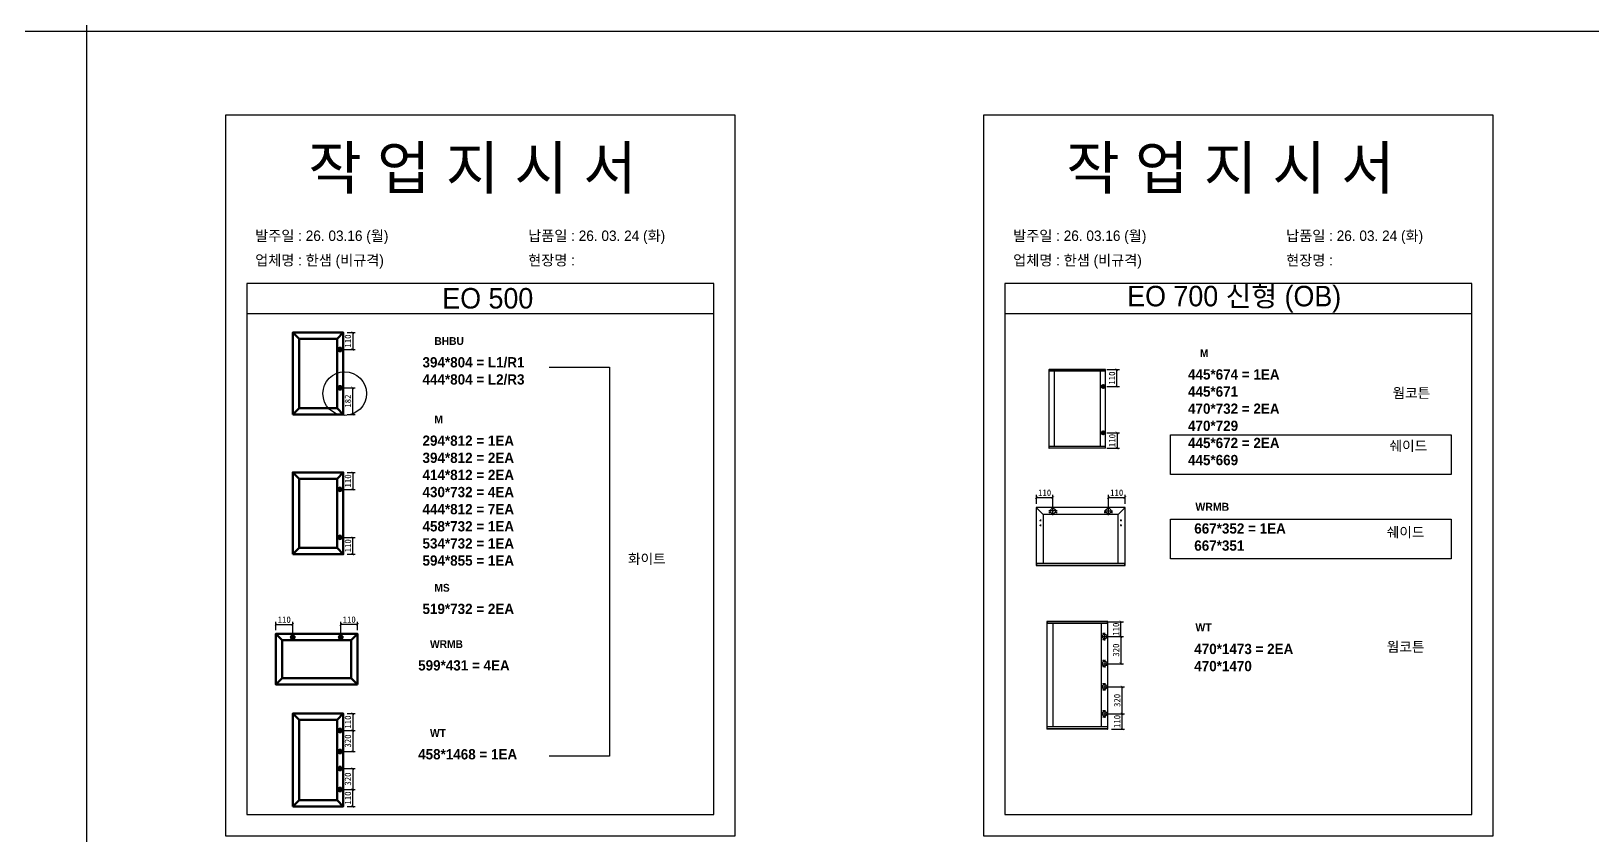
# Model space of a CAD drawing. Header units: millimetres. Extents: x -44117 to 256353, y -2095463 to 65325.
# Drawn here: x 110085 to 116153, y -788753 to -785627 of the extents above; entities that cross this region are included whole.
import ezdxf

# ---------------------------------------------------------------- set-up
doc = ezdxf.new("R2010")
doc.units = ezdxf.units.MM
doc.header["$LTSCALE"] = 10
doc.layers.add('Layer1', color=7, linetype='Continuous', lineweight=70)
doc.styles.add('MtX_Gulim', font='')
doc.styles.get('MtX_Gulim').set_extended_font_data('Gulim', bold=True)
doc.dimstyles.new('ISO-25', dxfattribs={"dimtxt": 2.5, "dimasz": 2.5, "dimexe": 1, "dimexo": 1, "dimtad": 1, "dimtxsty": 'Standard', "dimblk": 'ARCHTICK', "dimcen": 2.5, "dimadec": 0, "dimazin": 0, "dimtfac": 1, "dimtmove": 0, "dimatfit": 3, "dimfxl": 0, "dimarcsym": 0})

# ---------------------------------------------------------------- blocks, each defined once
blk = doc.blocks.new('_ArchTick')
at = {"color": 0, "linetype": 'ByBlock', "const_width": 0.15}
blk.add_lwpolyline([(-0.5, -0.5), (0.5, 0.5)], dxfattribs=at)
blk = doc.blocks.new('*D5153')
at = {"color": 0, "lineweight": -2}
for p, q in [((111312.5, -786797.6), (111344.1, -786797.6)), ((111334.1, -786797.6), (111334.1, -786863.4)), ((111300, -786863.4), (111344.1, -786863.4))]:
    blk.add_line(p, q, dxfattribs=at)
at = {"layer": 'Defpoints', "color": 0}
for p in [(111297.5, -786797.6), (111285, -786863.4), (111334.1, -786863.4)]:
    blk.add_point(p, dxfattribs=at)
at = {"color": 0, "lineweight": -2, "xscale": 10, "yscale": 10, "zscale": 10}
for p, rotation in [((111334.1, -786797.6), 90), ((111334.1, -786863.4), 270)]:
    blk.add_blockref('_ArchTick', p, dxfattribs=dict(at, rotation=rotation))
at = {"color": 0, "insert": (111315.4, -786830.5), "char_height": 25, "attachment_point": 5, "rotation": 90}
blk.add_mtext('110', dxfattribs=at)
blk = doc.blocks.new('*D5154')
at = {"color": 0, "lineweight": -2}
for p, q in [((111300, -787012.4), (111344.1, -787012.4)), ((111334.1, -787115.6), (111334.1, -787012.4)), ((111312.5, -787115.6), (111344.1, -787115.6))]:
    blk.add_line(p, q, dxfattribs=at)
at = {"layer": 'Defpoints', "color": 0}
for p in [(111285, -787012.4), (111334.1, -787012.4), (111297.5, -787115.6)]:
    blk.add_point(p, dxfattribs=at)
at = {"color": 0, "lineweight": -2, "xscale": 10, "yscale": 10, "zscale": 10}
for p, rotation in [((111334.1, -787012.4), 90), ((111334.1, -787115.6), 270)]:
    blk.add_blockref('_ArchTick', p, dxfattribs=dict(at, rotation=rotation))
at = {"color": 0, "insert": (111315.4, -787064), "char_height": 25, "attachment_point": 5, "rotation": 90}
blk.add_mtext('182', dxfattribs=at)
blk = doc.blocks.new('*D5155')
at = {"color": 0, "lineweight": -2}
for p, q in [((111035.2, -787953.6), (111035.2, -787922)), ((111100.9, -787966.2), (111100.9, -787922)), ((111035.2, -787932), (111100.9, -787932))]:
    blk.add_line(p, q, dxfattribs=at)
at = {"layer": 'Defpoints', "color": 0}
for p in [(111035.2, -787968.6), (111100.9, -787932), (111100.9, -787981.2)]:
    blk.add_point(p, dxfattribs=at)
at = {"color": 0, "lineweight": -2, "xscale": 10, "yscale": 10, "zscale": 10, "rotation": 180}
blk.add_blockref('_ArchTick', (111035.2, -787932), dxfattribs=at)
at = {"color": 0, "lineweight": -2, "xscale": 10, "yscale": 10, "zscale": 10}
blk.add_blockref('_ArchTick', (111100.9, -787932), dxfattribs=at)
at = {"color": 0, "insert": (111068, -787913.3), "char_height": 25, "attachment_point": 5}
blk.add_mtext('110', dxfattribs=at)
blk = doc.blocks.new('*D5156')
at = {"color": 0, "lineweight": -2}
for p, q in [((111287.4, -787966.2), (111287.4, -787922)), ((111353.1, -787953.6), (111353.1, -787922)), ((111353.1, -787932), (111287.4, -787932))]:
    blk.add_line(p, q, dxfattribs=at)
at = {"layer": 'Defpoints', "color": 0}
for p in [(111287.4, -787932), (111287.4, -787981.2), (111353.1, -787968.6)]:
    blk.add_point(p, dxfattribs=at)
at = {"color": 0, "lineweight": -2, "xscale": 10, "yscale": 10, "zscale": 10, "rotation": 180}
blk.add_blockref('_ArchTick', (111287.4, -787932), dxfattribs=at)
at = {"color": 0, "lineweight": -2, "xscale": 10, "yscale": 10, "zscale": 10}
blk.add_blockref('_ArchTick', (111353.1, -787932), dxfattribs=at)
at = {"color": 0, "insert": (111320.3, -787913.3), "char_height": 25, "attachment_point": 5}
blk.add_mtext('110', dxfattribs=at)
blk = doc.blocks.new('*D5157')
at = {"color": 0, "lineweight": -2}
for p, q in [((111312.5, -787341.2), (111344.1, -787341.2)), ((111334.1, -787341.2), (111334.1, -787407)), ((111300, -787407), (111344.1, -787407))]:
    blk.add_line(p, q, dxfattribs=at)
at = {"layer": 'Defpoints', "color": 0}
for p in [(111297.5, -787341.2), (111285, -787407), (111334.1, -787407)]:
    blk.add_point(p, dxfattribs=at)
at = {"color": 0, "lineweight": -2, "xscale": 10, "yscale": 10, "zscale": 10}
for p, rotation in [((111334.1, -787341.2), 90), ((111334.1, -787407), 270)]:
    blk.add_blockref('_ArchTick', p, dxfattribs=dict(at, rotation=rotation))
at = {"color": 0, "insert": (111315.4, -787374.1), "char_height": 25, "attachment_point": 5, "rotation": 90}
blk.add_mtext('110', dxfattribs=at)
blk = doc.blocks.new('*D5158')
at = {"color": 0, "lineweight": -2}
for p, q in [((111300, -787593.5), (111344.1, -787593.5)), ((111334.1, -787659.2), (111334.1, -787593.5)), ((111312.5, -787659.2), (111344.1, -787659.2))]:
    blk.add_line(p, q, dxfattribs=at)
at = {"layer": 'Defpoints', "color": 0}
for p in [(111285, -787593.5), (111334.1, -787593.5), (111297.5, -787659.2)]:
    blk.add_point(p, dxfattribs=at)
at = {"color": 0, "lineweight": -2, "xscale": 10, "yscale": 10, "zscale": 10}
for p, rotation in [((111334.1, -787593.5), 90), ((111334.1, -787659.2), 270)]:
    blk.add_blockref('_ArchTick', p, dxfattribs=dict(at, rotation=rotation))
at = {"color": 0, "insert": (111315.4, -787626.3), "char_height": 25, "attachment_point": 5, "rotation": 90}
blk.add_mtext('110', dxfattribs=at)
blk = doc.blocks.new('*D5159')
at = {"color": 0, "lineweight": -2}
for p, q in [((111312.5, -788278.4), (111344.1, -788278.4)), ((111334.1, -788278.4), (111334.1, -788344.1)), ((111300, -788344.1), (111344.1, -788344.1))]:
    blk.add_line(p, q, dxfattribs=at)
at = {"layer": 'Defpoints', "color": 0}
for p in [(111297.5, -788278.4), (111285, -788344.1), (111334.1, -788344.1)]:
    blk.add_point(p, dxfattribs=at)
at = {"color": 0, "lineweight": -2, "xscale": 10, "yscale": 10, "zscale": 10}
for p, rotation in [((111334.1, -788278.4), 90), ((111334.1, -788344.1), 270)]:
    blk.add_blockref('_ArchTick', p, dxfattribs=dict(at, rotation=rotation))
at = {"color": 0, "insert": (111315.4, -788311.2), "char_height": 25, "attachment_point": 5, "rotation": 90}
blk.add_mtext('110', dxfattribs=at)
blk = doc.blocks.new('*D5160')
at = {"color": 0, "lineweight": -2}
for p, q in [((111300, -788573.5), (111344.1, -788573.5)), ((111334.1, -788639.3), (111334.1, -788573.5)), ((111312.5, -788639.3), (111344.1, -788639.3))]:
    blk.add_line(p, q, dxfattribs=at)
at = {"layer": 'Defpoints', "color": 0}
for p in [(111285, -788573.5), (111334.1, -788573.5), (111297.5, -788639.3)]:
    blk.add_point(p, dxfattribs=at)
at = {"color": 0, "lineweight": -2, "xscale": 10, "yscale": 10, "zscale": 10}
for p, rotation in [((111334.1, -788573.5), 90), ((111334.1, -788639.3), 270)]:
    blk.add_blockref('_ArchTick', p, dxfattribs=dict(at, rotation=rotation))
at = {"color": 0, "insert": (111315.4, -788606.4), "char_height": 25, "attachment_point": 5, "rotation": 90}
blk.add_mtext('110', dxfattribs=at)
blk = doc.blocks.new('*D5161')
at = {"color": 0, "lineweight": -2}
for p, q in [((111300, -788344.1), (111344.1, -788344.1)), ((111334.1, -788344.1), (111334.1, -788425.4)), ((111300, -788425.4), (111344.1, -788425.4))]:
    blk.add_line(p, q, dxfattribs=at)
at = {"layer": 'Defpoints', "color": 0}
for p in [(111285, -788344.1), (111285, -788425.4), (111334.1, -788425.4)]:
    blk.add_point(p, dxfattribs=at)
at = {"color": 0, "lineweight": -2, "xscale": 10, "yscale": 10, "zscale": 10}
for p, rotation in [((111334.1, -788344.1), 90), ((111334.1, -788425.4), 270)]:
    blk.add_blockref('_ArchTick', p, dxfattribs=dict(at, rotation=rotation))
at = {"color": 0, "insert": (111315.4, -788384.8), "char_height": 25, "attachment_point": 5, "rotation": 90}
blk.add_mtext('320', dxfattribs=at)
blk = doc.blocks.new('*D5162')
at = {"color": 0, "lineweight": -2}
for p, q in [((111300, -788492), (111344.1, -788492)), ((111334.1, -788492), (111334.1, -788573.5)), ((111300, -788573.5), (111344.1, -788573.5))]:
    blk.add_line(p, q, dxfattribs=at)
at = {"layer": 'Defpoints', "color": 0}
for p in [(111285, -788492), (111285, -788573.5), (111334.1, -788573.5)]:
    blk.add_point(p, dxfattribs=at)
at = {"color": 0, "lineweight": -2, "xscale": 10, "yscale": 10, "zscale": 10}
for p, rotation in [((111334.1, -788492), 90), ((111334.1, -788573.5), 270)]:
    blk.add_blockref('_ArchTick', p, dxfattribs=dict(at, rotation=rotation))
at = {"color": 0, "insert": (111315.4, -788532.8), "char_height": 25, "attachment_point": 5, "rotation": 90}
blk.add_mtext('320', dxfattribs=at)
blk = doc.blocks.new('*D5163')
at = {"color": 0, "lineweight": -2}
for p, q in [((114265.4, -786941.6), (114313.6, -786941.6)), ((114303.6, -787007.3), (114303.6, -786941.6)), ((114265.4, -787007.3), (114313.6, -787007.3))]:
    blk.add_line(p, q, dxfattribs=at)
at = {"layer": 'Defpoints', "color": 0}
for p in [(114250.4, -786941.6), (114303.6, -786941.6), (114250.4, -787007.3)]:
    blk.add_point(p, dxfattribs=at)
at = {"color": 0, "lineweight": -2, "xscale": 10, "yscale": 10, "zscale": 10}
for p, rotation in [((114303.6, -786941.6), 90), ((114303.6, -787007.3), 270)]:
    blk.add_blockref('_ArchTick', p, dxfattribs=dict(at, rotation=rotation))
at = {"color": 0, "insert": (114284.9, -786974.4), "char_height": 25, "attachment_point": 5, "rotation": 90}
blk.add_mtext('110', dxfattribs=at)
blk = doc.blocks.new('*D5164')
at = {"color": 0, "lineweight": -2}
for p, q in [((114265.4, -787187.4), (114314.5, -787187.4)), ((114304.5, -787187.4), (114304.5, -787247)), ((114265.4, -787247), (114314.5, -787247))]:
    blk.add_line(p, q, dxfattribs=at)
at = {"layer": 'Defpoints', "color": 0}
for p in [(114250.4, -787187.4), (114250.4, -787247), (114304.5, -787247)]:
    blk.add_point(p, dxfattribs=at)
at = {"color": 0, "lineweight": -2, "xscale": 10, "yscale": 10, "zscale": 10}
for p, rotation in [((114304.5, -787187.4), 90), ((114304.5, -787247), 270)]:
    blk.add_blockref('_ArchTick', p, dxfattribs=dict(at, rotation=rotation))
at = {"color": 0, "insert": (114285.7, -787217.2), "char_height": 25, "attachment_point": 5, "rotation": 90}
blk.add_mtext('110', dxfattribs=at)
blk = doc.blocks.new('*D5165')
at = {"color": 0, "lineweight": -2}
for p, q in [((113990.9, -787463.2), (113990.9, -787428.7)), ((114055.4, -787476), (114055.4, -787428.7)), ((113990.9, -787438.7), (114055.4, -787438.7))]:
    blk.add_line(p, q, dxfattribs=at)
at = {"layer": 'Defpoints', "color": 0}
for p in [(113990.9, -787478.2), (114055.4, -787438.7), (114055.4, -787491)]:
    blk.add_point(p, dxfattribs=at)
at = {"color": 0, "lineweight": -2, "xscale": 10, "yscale": 10, "zscale": 10, "rotation": 180}
blk.add_blockref('_ArchTick', (113990.9, -787438.7), dxfattribs=at)
at = {"color": 0, "lineweight": -2, "xscale": 10, "yscale": 10, "zscale": 10}
blk.add_blockref('_ArchTick', (114055.4, -787438.7), dxfattribs=at)
at = {"color": 0, "insert": (114023.2, -787419.9), "char_height": 25, "attachment_point": 5}
blk.add_mtext('110', dxfattribs=at)
blk = doc.blocks.new('*D5166')
at = {"color": 0, "lineweight": -2}
for p, q in [((114271, -787476), (114271, -787428.7)), ((114335.5, -787463.2), (114335.5, -787428.7)), ((114271, -787438.7), (114335.5, -787438.7))]:
    blk.add_line(p, q, dxfattribs=at)
at = {"layer": 'Defpoints', "color": 0}
for p in [(114271, -787491), (114335.5, -787438.7), (114335.5, -787478.2)]:
    blk.add_point(p, dxfattribs=at)
at = {"color": 0, "lineweight": -2, "xscale": 10, "yscale": 10, "zscale": 10, "rotation": 180}
blk.add_blockref('_ArchTick', (114271, -787438.7), dxfattribs=at)
at = {"color": 0, "lineweight": -2, "xscale": 10, "yscale": 10, "zscale": 10}
blk.add_blockref('_ArchTick', (114335.5, -787438.7), dxfattribs=at)
at = {"color": 0, "insert": (114303.2, -787419.9), "char_height": 25, "attachment_point": 5}
blk.add_mtext('110', dxfattribs=at)
blk = doc.blocks.new('*D5167')
at = {"color": 0, "lineweight": -2}
for p, q in [((114271.5, -787921.4), (114329.4, -787921.4)), ((114319.4, -787979.2), (114319.4, -787921.4)), ((114271.5, -787979.2), (114329.4, -787979.2))]:
    blk.add_line(p, q, dxfattribs=at)
at = {"layer": 'Defpoints', "color": 0}
for p in [(114256.5, -787921.4), (114319.4, -787921.4), (114256.5, -787979.2)]:
    blk.add_point(p, dxfattribs=at)
at = {"color": 0, "lineweight": -2, "xscale": 10, "yscale": 10, "zscale": 10}
for p, rotation in [((114319.4, -787921.4), 90), ((114319.4, -787979.2), 270)]:
    blk.add_blockref('_ArchTick', p, dxfattribs=dict(at, rotation=rotation))
at = {"color": 0, "insert": (114300.7, -787950.3), "char_height": 25, "attachment_point": 5, "rotation": 90}
blk.add_mtext('110', dxfattribs=at)
blk = doc.blocks.new('*D5168')
at = {"color": 0, "lineweight": -2}
for p, q in [((114271.5, -788279.8), (114334, -788279.8)), ((114324, -788338.3), (114324, -788279.8)), ((114283.1, -788338.3), (114334, -788338.3))]:
    blk.add_line(p, q, dxfattribs=at)
at = {"layer": 'Defpoints', "color": 0}
for p in [(114256.5, -788279.8), (114324, -788279.8), (114268.1, -788338.3)]:
    blk.add_point(p, dxfattribs=at)
at = {"color": 0, "lineweight": -2, "xscale": 10, "yscale": 10, "zscale": 10}
for p, rotation in [((114324, -788279.8), 90), ((114324, -788338.3), 270)]:
    blk.add_blockref('_ArchTick', p, dxfattribs=dict(at, rotation=rotation))
at = {"color": 0, "insert": (114305.2, -788309), "char_height": 25, "attachment_point": 5, "rotation": 90}
blk.add_mtext('110', dxfattribs=at)
blk = doc.blocks.new('*D5169')
at = {"color": 0, "lineweight": -2}
for p, q in [((114271.5, -788174.6), (114334, -788174.6)), ((114324, -788279.8), (114324, -788174.6)), ((114271.5, -788279.8), (114334, -788279.8))]:
    blk.add_line(p, q, dxfattribs=at)
at = {"layer": 'Defpoints', "color": 0}
for p in [(114256.5, -788174.6), (114324, -788174.6), (114256.5, -788279.8)]:
    blk.add_point(p, dxfattribs=at)
at = {"color": 0, "lineweight": -2, "xscale": 10, "yscale": 10, "zscale": 10}
for p, rotation in [((114324, -788174.6), 90), ((114324, -788279.8), 270)]:
    blk.add_blockref('_ArchTick', p, dxfattribs=dict(at, rotation=rotation))
at = {"color": 0, "insert": (114305.2, -788227.2), "char_height": 25, "attachment_point": 5, "rotation": 90}
blk.add_mtext('320', dxfattribs=at)
blk = doc.blocks.new('*D5170')
at = {"color": 0, "lineweight": -2}
for p, q in [((114271.5, -787979.2), (114329.4, -787979.2)), ((114319.4, -787979.2), (114319.4, -788084.4)), ((114271.5, -788084.4), (114329.4, -788084.4))]:
    blk.add_line(p, q, dxfattribs=at)
at = {"layer": 'Defpoints', "color": 0}
for p in [(114256.5, -787979.2), (114256.5, -788084.4), (114319.4, -788084.4)]:
    blk.add_point(p, dxfattribs=at)
at = {"color": 0, "lineweight": -2, "xscale": 10, "yscale": 10, "zscale": 10}
for p, rotation in [((114319.4, -787979.2), 90), ((114319.4, -788084.4), 270)]:
    blk.add_blockref('_ArchTick', p, dxfattribs=dict(at, rotation=rotation))
at = {"color": 0, "insert": (114300.7, -788031.8), "char_height": 25, "attachment_point": 5, "rotation": 90}
blk.add_mtext('320', dxfattribs=at)

msp = doc.modelspace()

# ---------------------------------------------------------------- linework, layer by layer
at = {"color": 1}
msp.add_line((104015.69829, -785626.56683), (196284.84516, -785626.56683), dxfattribs=at)
msp.add_line((104015.69829, -785626.56683), (196284.84516, -785626.56683), dxfattribs=at)
for p, q in [((112738.04433, -786606.60128), (110922.54394, -786606.60128)), ((115683.87301, -786606.60128), (113868.37262, -786606.60128)), ((112738.04433, -786724.49091), (110922.54394, -786724.49091)), ((115683.87301, -786724.49091), (113868.37262, -786724.49091)), ((114040.01244, -786941.79803), (114040.01244, -787246.81636)), ((114259.93083, -786942.19301), (114040.01244, -786942.19301)), ((114259.93083, -786948.16172), (114040.01244, -786948.16172)), ((114259.71139, -786941.57859), (114040.23188, -786941.57859)), ((114059.54239, -786947.72284), (114059.54239, -787240.45267)), ((114240.18144, -787240.45267), (114240.18144, -786948.16172)), ((114258.83364, -786948.16172), (114258.83364, -786941.57859)), ((114259.93083, -787246.81636), (114259.93083, -786941.79803)), ((114259.93083, -787240.45267), (114040.01244, -787240.45267)), ((114259.93083, -787246.42138), (114040.01244, -787246.42138)), ((114259.71139, -787247.0358), (114040.23188, -787247.0358)), ((114041.10963, -787247.0358), (114041.10963, -787240.45267)), ((114258.83364, -787240.45267), (114258.83364, -787247.0358)), ((113990.60005, -787478.23672), (113990.60005, -787702.57705)), ((114016.9408, -787504.57747), (113990.68674, -787478.02745)), ((114335.48589, -787477.94076), (113990.89601, -787477.94076)), ((114071.55948, -787490.96315), (114039.27265, -787490.96315)), ((114044.46541, -787496.88242), (114039.73, -787496.88242)), ((114042.0977, -787494.51472), (114042.0977, -787499.25013)), ((114055.41606, -787507.10657), (114055.41606, -787474.81974)), ((114071.10213, -787496.88242), (114066.36671, -787496.88242)), ((114068.73442, -787494.51472), (114068.73442, -787499.25013)), ((114254.82243, -787490.96315), (114287.10926, -787490.96315)), ((114260.0152, -787496.88242), (114255.27979, -787496.88242)), ((114257.64749, -787494.51472), (114257.64749, -787499.25013)), ((114270.96585, -787507.10657), (114270.96585, -787474.81974)), ((114286.65192, -787496.88242), (114281.9165, -787496.88242)), ((114284.28421, -787494.51472), (114284.28421, -787499.25013)), ((114309.4411, -787504.57747), (114335.69516, -787478.02745)), ((114335.78185, -787702.57705), (114335.78185, -787478.23672)), ((114003.91841, -787527.66263), (114009.83768, -787527.66263)), ((114003.91841, -787546.60429), (114009.83768, -787546.60429)), ((114006.87805, -787524.70299), (114006.87805, -787530.62226)), ((114006.87805, -787543.64465), (114006.87805, -787549.56392)), ((114016.9408, -787504.57747), (114016.9408, -787694.58604)), ((114309.4411, -787504.57747), (114016.9408, -787504.57747)), ((114309.4411, -787693.99411), (114309.4411, -787504.57747)), ((114322.4635, -787527.66263), (114316.54423, -787527.66263)), ((114322.4635, -787546.60429), (114316.54423, -787546.60429)), ((114319.50386, -787524.70299), (114319.50386, -787530.62226)), ((114319.50386, -787543.64465), (114319.50386, -787549.56392)), ((113990.60005, -787693.99411), (114335.78185, -787693.99411)), ((113990.60005, -787702.04432), (114335.48589, -787702.04432)), ((113990.89601, -787702.87301), (114335.48589, -787702.87301)), ((113992.07987, -787693.99411), (113992.07987, -787702.87301)), ((114334.30203, -787702.87301), (114334.30203, -787693.99411)), ((114031.19798, -787920.89365), (114031.19798, -788338.10151)), ((114268.19154, -787921.37296), (114031.19798, -787921.37296)), ((114267.92526, -787920.62737), (114031.46426, -787920.62737)), ((114032.5294, -787920.62737), (114032.5294, -787928.61591)), ((114266.86012, -787928.61591), (114266.86012, -787920.62737)), ((114268.19154, -788338.10151), (114268.19154, -787920.89365)), ((114268.19154, -787928.61591), (114031.19798, -787928.61591)), ((114054.89733, -787928.08334), (114054.89733, -788330.37926)), ((114241.95042, -787979.21005), (114270.9996, -787979.21005)), ((114244.2259, -788330.37926), (114244.2259, -787928.61591)), ((114253.81216, -787967.22722), (114249.5516, -787967.22722)), ((114251.68188, -787965.09694), (114251.68188, -787969.3575)), ((114256.47501, -787993.73464), (114256.47501, -787964.68546)), ((114253.81216, -787991.19287), (114249.5516, -787991.19287)), ((114251.68188, -787989.06259), (114251.68188, -787993.32314)), ((114241.95042, -788084.39259), (114270.9996, -788084.39259)), ((114253.81216, -788072.40976), (114249.5516, -788072.40976)), ((114253.81216, -788096.3754), (114249.5516, -788096.3754)), ((114251.68188, -788070.27948), (114251.68188, -788074.54004)), ((114251.68188, -788094.24512), (114251.68188, -788098.50568)), ((114256.47501, -788069.868), (114256.47501, -788098.91718)), ((114253.81216, -788162.61976), (114249.5516, -788162.61976)), ((114251.68188, -788160.48948), (114251.68188, -788164.75004)), ((114256.47501, -788160.078), (114256.47501, -788189.12717)), ((114241.95042, -788174.60259), (114270.9996, -788174.60259)), ((114253.81216, -788186.5854), (114249.5516, -788186.5854)), ((114251.68188, -788184.45512), (114251.68188, -788188.71568)), ((114241.95042, -788279.78512), (114270.9996, -788279.78512)), ((114253.81216, -788267.80228), (114249.5516, -788267.80228)), ((114251.68188, -788265.672), (114251.68188, -788269.93256)), ((114256.47501, -788265.26052), (114256.47501, -788294.3097)), ((114268.19154, -788330.37926), (114031.19798, -788330.37926)), ((114268.19154, -788337.62221), (114031.19798, -788337.62221)), ((114267.92526, -788338.36781), (114031.46426, -788338.36781)), ((114032.5294, -788338.36781), (114032.5294, -788330.37926)), ((114253.81216, -788291.76793), (114249.5516, -788291.76793)), ((114251.68188, -788289.63765), (114251.68188, -788293.8982)), ((114266.86012, -788330.37926), (114266.86012, -788338.36781))]:
    msp.add_line(p, q)
for p in [(110300.49669, 21924.9366), (110300.49669, 14161.07811), (110300.49669, 18584.38997), (110300.49669, 10820.53148), (110300.49669, 18627.87121), (110300.49669, 10864.01272), (110300.49669, 15287.32457), (110300.49669, 7523.46608), (110300.49669, 3746.75115), (110300.49669, 21924.9366), (110300.49669, 14161.07811), (110300.49669, 18584.38997), (110300.49669, 10820.53148), (110300.49669, 18627.87121), (110300.49669, 10864.01272), (110300.49669, 15287.32457), (110300.49669, 7523.46608), (110300.49669, 3746.75115), (110300.49669, 21924.9366), (110300.49669, 14161.07811), (110300.49669, 18584.38997), (110300.49669, 10820.53148), (110300.49669, 18627.87121), (110300.49669, 10864.01272), (110300.49669, 15287.32457), (110300.49669, 7523.46608), (110300.49669, 3746.75115), (110300.49669, 21924.9366), (110300.49669, 14161.07811), (110300.49669, 18584.38997), (110300.49669, 10820.53148), (110300.49669, 18627.87121), (110300.49669, 10864.01272), (110300.49669, 15287.32457), (110300.49669, 7523.46608), (110300.49669, 3746.75115), (110300.49669, 21924.9366), (110300.49669, 14161.07811), (110300.49669, 18584.38997), (110300.49669, 10820.53148), (110300.49669, 18627.87121), (110300.49669, 10864.01272), (110300.49669, 15287.32457), (110300.49669, 7523.46608), (110300.49669, 3746.75115), (110300.49669, 21924.9366), (110300.49669, 14161.07811), (110300.49669, 18584.38997), (110300.49669, 10820.53148), (110300.49669, 18627.87121), (110300.49669, 10864.01272), (110300.49669, 15287.32457), (110300.49669, 7523.46608), (110300.49669, 3746.75115), (110300.49669, 21924.9366), (110300.49669, 14161.07811), (110300.49669, 18584.38997), (110300.49669, 10820.53148), (110300.49669, 18627.87121), (110300.49669, 10864.01272), (110300.49669, 15287.32457), (110300.49669, 7523.46608), (110300.49669, 3746.75115), (110300.49669, 21924.9366), (110300.49669, 14161.07811), (110300.49669, 18584.38997), (110300.49669, 10820.53148), (110300.49669, 18627.87121), (110300.49669, 10864.01272), (110300.49669, 15287.32457), (110300.49669, 7523.46608), (110300.49669, 3746.75115), (110300.49669, 21924.9366), (110300.49669, 14161.07811), (110300.49669, 18584.38997), (110300.49669, 10820.53148), (110300.49669, 18627.87121), (110300.49669, 10864.01272), (110300.49669, 15287.32457), (110300.49669, 7523.46608), (110300.49669, 3746.75115), (110300.49669, 21924.9366), (110300.49669, 14161.07811), (110300.49669, 18584.38997), (110300.49669, 10820.53148), (110300.49669, 18627.87121), (110300.49669, 10864.01272), (110300.49669, 15287.32457), (110300.49669, 7523.46608), (110300.49669, 3746.75115), (110300.49669, 12702.87182), (110300.49669, 4939.01333), (110300.49669, 9362.32519), (110300.49669, 1598.4667), (110300.49669, 9405.80642), (110300.49669, 1641.94794), (110300.49669, 6065.25979), (110300.49669, -1698.5987), (110300.49669, -5475.31363), (110300.49669, 12702.87182), (110300.49669, 4939.01333), (110300.49669, 9362.32519), (110300.49669, 1598.4667), (110300.49669, 9405.80642), (110300.49669, 1641.94794), (110300.49669, 6065.25979), (110300.49669, -1698.5987), (110300.49669, -5475.31363), (110300.49669, 12702.87182), (110300.49669, 4939.01333), (110300.49669, 9362.32519), (110300.49669, 1598.4667), (110300.49669, 9405.80642), (110300.49669, 1641.94794), (110300.49669, 6065.25979), (110300.49669, -1698.5987), (110300.49669, -5475.31363), (110300.49669, 12702.87182), (110300.49669, 4939.01333), (110300.49669, 9362.32519), (110300.49669, 1598.4667), (110300.49669, 9405.80642), (110300.49669, 1641.94794), (110300.49669, 6065.25979), (110300.49669, -1698.5987), (110300.49669, -5475.31363), (110300.49669, 12702.87182), (110300.49669, 4939.01333), (110300.49669, 9362.32519), (110300.49669, 1598.4667), (110300.49669, 9405.80642), (110300.49669, 1641.94794), (110300.49669, 6065.25979), (110300.49669, -1698.5987), (110300.49669, -5475.31363)]:
    msp.add_xline(p, (0, 1), dxfattribs=at)
for points in [[(110840.0212, -788753.17146), (112820.56708, -788753.17146), (112820.56708, -785952.11371), (110840.0212, -785952.11371)], [(113785.84988, -788753.17146), (115766.39576, -788753.17146), (115766.39576, -785952.11371), (113785.84988, -785952.11371)], [(114512.58913, -787194.61276), (115603.55771, -787194.61276), (115603.55771, -787349.12762), (114512.58913, -787349.12762)], [(114512.58913, -787522.37156), (115603.55771, -787522.37156), (115603.55771, -787676.88642), (114512.58913, -787676.88642)]]:
    msp.add_lwpolyline(points, close=True)
for points in [[(110922.54394, -786606.60128), (110922.54394, -788670.64871), (112738.04433, -788670.64871), (112738.04433, -786606.60128)], [(113868.37262, -786606.60128), (113868.37262, -788670.64871), (115683.87301, -788670.64871), (115683.87301, -786606.60128)], [(112097.72617, -786932.29438), (112332.38164, -786932.29438), (112332.38164, -788444.01712), (112097.72617, -788444.01712)]]:
    msp.add_lwpolyline(points)
msp.add_circle((111302.89245, -787034.82056), 84.63798, dxfattribs=at)
for centre, radius in [((114042.0977, -787496.88242), 0.94708), ((114055.41606, -787490.96315), 10.35872), ((114068.73442, -787496.88242), 0.94708), ((114257.64749, -787496.88242), 0.94708), ((114270.96585, -787490.96315), 10.35872), ((114284.28421, -787496.88242), 0.94708), ((114006.87805, -787527.66263), 0.88789), ((114006.87805, -787546.60429), 0.88789), ((114319.50386, -787527.66263), 0.88789), ((114319.50386, -787546.60429), 0.88789), ((114256.47501, -787979.21005), 9.31997), ((114251.68188, -787967.22722), 0.85211), ((114251.68188, -787991.19287), 0.85211), ((114256.47501, -788084.39259), 9.31997), ((114251.68188, -788072.40976), 0.85211), ((114251.68188, -788096.3754), 0.85211), ((114251.68188, -788162.61976), 0.85211), ((114256.47501, -788174.60259), 9.31997), ((114251.68188, -788186.5854), 0.85211), ((114256.47501, -788279.78512), 9.31997), ((114251.68188, -788267.80228), 0.85211), ((114251.68188, -788291.76793), 0.85211)]:
    msp.add_circle(centre, radius)
for centre, radius, start, end in [((114259.71139, -786941.79803), 0.21944, 0, 90), ((114040.23188, -787246.81637), 0.21944, 180, 270), ((114259.71139, -787246.81637), 0.21944, 270, 0), ((113990.89601, -787478.23672), 0.29596, 90, 180), ((114335.48589, -787478.23672), 0.29596, 0, 90), ((113990.89601, -787702.57705), 0.29596, 180, 270), ((114335.48589, -787702.57705), 0.29596, 270, 0), ((114031.46426, -787920.89365), 0.26628, 90, 180), ((114267.92526, -787920.89365), 0.26628, 0, 90), ((114031.46426, -788338.10152), 0.26628, 180, 270), ((114267.92526, -788338.10152), 0.26628, 270, 0)]:
    msp.add_arc(centre, radius, start, end)
at = {"layer": 'Layer1'}
for p, q in [((111125.6498, -786822.16054), (111101.09975, -786797.61049)), ((111272.95009, -786822.16054), (111297.50014, -786797.61049)), ((111284.9622, -786853.15459), (111284.9622, -786873.5636)), ((111284.9622, -787022.59697), (111284.9622, -787002.18796)), ((114250.44003, -786999.16876), (114250.44003, -787015.344)), ((111101.09975, -787115.582), (111125.6498, -787091.03195)), ((111297.50014, -787115.582), (111272.95009, -787091.03195)), ((111272.95009, -787091.03195), (111297.50014, -787115.582)), ((114250.44003, -787195.45176), (114250.44003, -787179.27651)), ((111125.6498, -787365.78845), (111101.09975, -787341.2384)), ((111272.95009, -787365.78845), (111297.50014, -787341.2384)), ((111284.9622, -787396.7825), (111284.9622, -787417.1915)), ((111284.9622, -787603.66581), (111284.9622, -787583.2568)), ((111101.09975, -787659.20991), (111125.6498, -787634.65986)), ((111297.50014, -787659.20991), (111272.95009, -787634.65986)), ((111272.95009, -787634.65986), (111297.50014, -787659.20991)), ((111059.70625, -787993.20003), (111035.1562, -787968.64998)), ((111090.70029, -787981.18792), (111111.1093, -787981.18792)), ((111297.5836, -787981.18792), (111277.1746, -787981.18792)), ((111353.1277, -787968.64998), (111328.57765, -787993.20003)), ((111328.57765, -787993.20003), (111353.1277, -787968.64998)), ((111059.70625, -788140.50032), (111035.1562, -788165.05037)), ((111353.1277, -788165.05037), (111328.57765, -788140.50032)), ((111125.6498, -788302.90319), (111101.09975, -788278.35314)), ((111272.95009, -788302.90319), (111297.50014, -788278.35314)), ((111284.9622, -788333.89724), (111284.9622, -788354.30625)), ((111284.9622, -788415.21723), (111284.9622, -788435.62624)), ((111284.9622, -788481.83627), (111284.9622, -788502.24528)), ((111284.9622, -788583.74725), (111284.9622, -788563.33825)), ((111101.09975, -788639.29135), (111125.6498, -788614.7413)), ((111297.50014, -788639.29135), (111272.95009, -788614.7413)), ((111272.95009, -788614.7413), (111297.50014, -788639.29135))]:
    msp.add_line(p, q, dxfattribs=at)
for points in [[(111101.09975, -787115.582), (111297.50014, -787115.582), (111297.50014, -786797.61049), (111101.09975, -786797.61049)], [(111125.6498, -787091.03195), (111272.95009, -787091.03195), (111272.95009, -786822.16054), (111125.6498, -786822.16054)], [(111295.1667, -786863.35909), (111274.7577, -786863.35909)], [(114258.52766, -787007.25638), (114242.35241, -787007.25638)], [(111295.1667, -787012.39246), (111274.7577, -787012.39246)], [(114258.52766, -787187.36413), (114242.35241, -787187.36413)], [(111101.09975, -787659.20991), (111297.50014, -787659.20991), (111297.50014, -787341.2384), (111101.09975, -787341.2384)], [(111125.6498, -787634.65986), (111272.95009, -787634.65986), (111272.95009, -787365.78845), (111125.6498, -787365.78845)], [(111295.1667, -787406.987), (111274.7577, -787406.987)], [(111295.1667, -787593.46131), (111274.7577, -787593.46131)], [(111353.1277, -788165.05037), (111353.1277, -787968.64998), (111035.1562, -787968.64998), (111035.1562, -788165.05037)], [(111100.9048, -787970.98341), (111100.9048, -787991.39242)], [(111287.3791, -787970.98341), (111287.3791, -787991.39242)], [(111328.57765, -788140.50032), (111328.57765, -787993.20003), (111059.70625, -787993.20003), (111059.70625, -788140.50032)], [(111101.09975, -788639.29135), (111297.50014, -788639.29135), (111297.50014, -788278.35314), (111101.09975, -788278.35314)], [(111125.6498, -788614.7413), (111272.95009, -788614.7413), (111272.95009, -788302.90319), (111125.6498, -788302.90319)], [(111295.1667, -788344.10174), (111274.7577, -788344.10174)], [(111295.1667, -788425.42173), (111274.7577, -788425.42173)], [(111295.1667, -788492.04077), (111274.7577, -788492.04077)], [(111295.1667, -788573.54275), (111274.7577, -788573.54275)]]:
    msp.add_lwpolyline(points, close=True, dxfattribs=at)
for centre, radius in [((111284.9622, -786863.35909), 6.803), ((111284.9622, -787012.39246), 6.803), ((114250.44003, -787007.25638), 5.39175), ((114250.44003, -787187.36413), 5.39175), ((111284.9622, -787406.987), 6.803), ((111284.9622, -787593.46131), 6.803), ((111100.9048, -787981.18792), 6.803), ((111287.3791, -787981.18792), 6.803), ((111284.9622, -788344.10174), 6.803), ((111284.9622, -788425.42173), 6.803), ((111284.9622, -788492.04077), 6.803), ((111284.9622, -788573.54275), 6.803)]:
    msp.add_circle(centre, radius, dxfattribs=at)

# ---------------------------------------------------------------- texts
at = {"linetype": 'Continuous', "style": 'MtX_Gulim'}
for s, height, p in [('BHBU', 30.315933, (111651.43461, -786845.66215)), ('M', 30.31593, (114626.66072, -786892.79091)), ('M', 30.31593, (111651.43461, -787150.263)), ('WRMB', 31.09714, (114609.16256, -787490.37735)), ('MS', 30.315933, (111651.43461, -787804.59075)), ('WT', 31.09714, (114609.16256, -787958.6042)), ('WRMB', 30.315933, (111634.51234, -788023.49698)), ('WT', 30.315933, (111634.51234, -788368.99331))]:
    msp.add_text(s, height=height, dxfattribs=at).set_placement(p)
at = {"attachment_point": 1}
for s, width, gutter_width, heights, insert, char_height in [('{\\fGulim|b0|i0|c129|p50;작 업 지 시 서}', 3898.9872873, 14.7362, [-183.72574], (111161.63191, -786074.91052), 165.0454901), ('{\\fGulim|b0|i0|c129|p50;작 업 지 시 서}', 3898.9872873, 14.7362, [-183.72574], (114107.46059, -786074.91052), 165.0454901), ('\\pt11;{\\fGulim|b0|i0|c129|p50;발주일 : 26. 03.16 (월)}', 3898.9872873, 14.7362, [40.67678], (110955.07824, -786401.13521), 40.4361451), ('{\\fGulim|b0|i0|c129|p50;납품일 : 26. 03. 24 (화)}', 3898.9872873, 14.7362, [41.36774], (112016.05901, -786401.13521), 40.4361451), ('\\pt11;{\\fGulim|b0|i0|c129|p50;발주일 : 26. 03.16 (월)}', 3898.9872873, 14.7362, [40.67678], (113900.90692, -786401.13521), 40.4361451), ('{\\fGulim|b0|i0|c129|p50;납품일 : 26. 03. 24 (화)}', 3898.9872873, 14.7362, [41.36774], (114961.88768, -786401.13521), 40.4361451), ('{\\fGulim|b0|i0|c129|p50;업체명 : 한샘 (비규격)}', 3898.9872873, 14.7362, [42.57324], (110955.07824, -786496.22049), 40.4361451), ('{\\fGulim|b0|i0|c129|p50;현장명 :  }', 3898.9872873, 14.7362, [45.12049], (112016.05901, -786496.22049), 40.4361451), ('{\\fGulim|b0|i0|c129|p50;업체명 : 한샘 (비규격)}', 3898.9872873, 14.7362, [42.57324], (113900.90692, -786496.22049), 40.4361451), ('{\\fGulim|b0|i0|c129|p50;현장명 :  }', 3898.9872873, 14.7362, [45.12049], (114961.88768, -786496.22049), 40.4361451), ('{\\fGulim|b0|i0|c129|p50;EO 500}', 1882.7812357, 7.11596, [-81.71513], (111682.17465, -786624.44877), 79.6987856), ('{\\fGulim|b0|i0|c129|p50;EO 700 신형 (OB)}', 1882.7812357, 7.11596, [-100.28675], (114344.17261, -786616.02852), 79.6987856), ('{\\f굴림|b1|i0|c129|p50;394*804 = L1/R1\\P444*804 = L2/R3}', 12072.7918459, 155.2668, [-118.45695], (111605.23739, -786893.14275), 39.9257485), ('{\\f굴림|b1|i0|c129|p50;445*674 = 1EA\\P\\C1;445*671\\P\\C256;470*732 = 2EA\\P\\C1;470*729\\P\\C256;445*672 = 2EA\\P\\C1;445*669}', 12072.7918459, 155.2668, [-374.22467], (114580.4635, -786940.27151), 39.9257485), ('{\\f굴림|b1|i0|c129|p50;웜코튼}', 11769.5052121, 151.36626, [-42.01186], (115375.29439, -787013.10242), 38.9227538), ('{\\f굴림|b1|i0|c129|p50;294*812 = 1EA\\P394*812 = 2EA\\P414*812 = 2EA\\P430*732 = 4EA\\P444*812 = 7EA\\P458*732 = 1EA\\P534*732 = 1EA\\P594*855 = 1EA}', 12072.7918459, 155.2668, [-507.68019], (111605.23739, -787197.7436), 39.9257485), ('{\\f굴림|b1|i0|c129|p50;쉐이드}', 11769.5052121, 151.36626, [-43.2475], (115363.58871, -787218.41989), 38.9227538), ('{\\f굴림|b1|i0|c129|p50;667*352 = 1EA\\P\\C1;667*351}', 12072.7918459, 155.2668, [-107.68333], (114604.72175, -787538.9449), 39.9257485), ('{\\f굴림|b1|i0|c129|p50;쉐이드}', 11769.5052121, 151.36626, [-43.2475], (115352.8195, -787553.7354), 38.9227538), ('{\\f굴림|b1|i0|c129|p50;화이트}', 11769.5052121, 151.36626, [-43.2475], (112403.8756, -787657.4749), 38.9227538), ('{\\f굴림|b1|i0|c129|p50;519*732 = 2EA}', 12072.7918459, 155.2668, [-41.14042], (111605.23739, -787851.36626), 39.9257485), ('{\\f굴림|b1|i0|c129|p50;470*1473 = 2EA\\P\\C1;470*1470}', 12072.7918459, 155.2668, [-107.68333], (114604.72175, -788007.17176), 39.9257485), ('{\\f굴림|b1|i0|c129|p50;웜코튼}', 11769.5052121, 151.36626, [-42.01186], (115352.8195, -787999.48737), 38.9227538), ('{\\f굴림|b1|i0|c129|p50;599*431 = 4EA}', 12072.7918459, 155.2668, [-41.14042], (111588.31512, -788070.97758), 39.9257485), ('{\\f굴림|b1|i0|c129|p50;458*1468 = 1EA}', 12072.7918459, 155.2668, [-41.14042], (111588.31512, -788416.47391), 39.9257485)]:
    msp.add_mtext_dynamic_manual_height_columns(s, width=width, gutter_width=gutter_width, heights=heights, dxfattribs=dict(at, insert=insert, char_height=char_height))

# ---------------------------------------------------------------- dimensions: what is measured, and where the dimension line sits
for base, p1, p2, angle, text, picture, middle in [((111334.14245, -786863.35909), (111297.50014, -786797.61049), (111284.9622, -786863.35909), 90, '110', '*D5153', (111315.39245, -786830.48479)), ((114303.62515, -786941.57859), (114250.44003, -787007.25638), (114250.44003, -786941.57859), 90, '110', '*D5163', (114284.87515, -786974.41749)), ((111334.14245, -787012.39246), (111297.50014, -787115.582), (111284.9622, -787012.39246), 270, '182', '*D5154', (111315.39245, -787063.98723)), ((114304.4758, -787247.0358), (114250.44003, -787187.36413), (114250.44003, -787247.0358), 90, '110', '*D5164', (114285.7258, -787217.19997)), ((111334.14245, -787406.987), (111297.50014, -787341.2384), (111284.9622, -787406.987), 90, '110', '*D5157', (111315.39245, -787374.1127)), ((111334.14245, -787593.46131), (111297.50014, -787659.20991), (111284.9622, -787593.46131), 270, '110', '*D5158', (111315.39245, -787626.33561)), ((111100.9048, -787932.00767), (111035.1562, -787968.64998), (111100.9048, -787981.18792), 180, '110', '*D5155', (111068.0305, -787913.25767)), ((114319.40014, -788084.39259), (114256.47501, -787979.21005), (114256.47501, -788084.39259), 90, '320', '*D5170', (114300.65014, -788031.80132)), ((114323.97161, -788174.60259), (114256.47501, -788279.78511), (114256.47501, -788174.60259), 90, '320', '*D5169', (114305.22161, -788227.19385)), ((111334.14245, -788344.10174), (111297.50014, -788278.35314), (111284.9622, -788344.10174), 90, '110', '*D5159', (111315.39245, -788311.22744)), ((114323.97161, -788279.78511), (114268.11355, -788338.28981), (114256.47501, -788279.78511), 90, '110', '*D5168', (114305.22161, -788309.03746)), ((111334.14245, -788425.42173), (111284.9622, -788344.10174), (111284.9622, -788425.42173), 90, '320', '*D5161', (111315.39245, -788384.76174)), ((111334.14245, -788573.54275), (111284.9622, -788492.04077), (111284.9622, -788573.54275), 90, '320', '*D5162', (111315.39245, -788532.79176)), ((111334.14245, -788573.54275), (111297.50014, -788639.29135), (111284.9622, -788573.54275), 270, '110', '*D5160', (111315.39245, -788606.41705))]:
    dim = msp.add_linear_dim(base=base, p1=p1, p2=p2, angle=angle, text=text, dimstyle='ISO-25', override={"dimscale": 10, "dimasz": 1, "dimexo": 1.5, "dimtxsty": 'Standard'})
    dim.commit()
    dim.dimension.update_dxf_attribs({"geometry": picture, "text_midpoint": middle})
for base, p1, p2, picture, middle in [((114055.41607, -787438.65632), (113990.89601, -787478.23672), (114055.41607, -787490.96315), '*D5165', (114023.15604, -787419.90632)), ((114335.48589, -787438.65632), (114270.96584, -787490.96315), (114335.48589, -787478.23672), '*D5166', (114303.22586, -787419.90632)), ((111287.3791, -787932.00767), (111353.1277, -787968.64998), (111287.3791, -787981.18792), '*D5156', (111320.2534, -787913.25767))]:
    dim = msp.add_linear_dim(base=base, p1=p1, p2=p2, text='110', dimstyle='ISO-25', override={"dimscale": 10, "dimasz": 1, "dimexo": 1.5, "dimtxsty": 'Standard'})
    dim.commit()
    dim.dimension.update_dxf_attribs({"geometry": picture, "text_midpoint": middle})
dim = msp.add_linear_dim(base=(114319.40014, -787921.37296), p1=(114256.47501, -787979.21005), p2=(114256.47501, -787921.37296), angle=90, text='110', dimstyle='ISO-25', override={"dimscale": 10, "dimasz": 1, "dimexo": 1.5, "dimtxsty": 'Standard'})
dim.commit()
dim.dimension.update_dxf_attribs({"geometry": '*D5167', "text_midpoint": (114319.40014, -787950.2915), "dimtype": 160})

doc.saveas('drawing.dxf')
